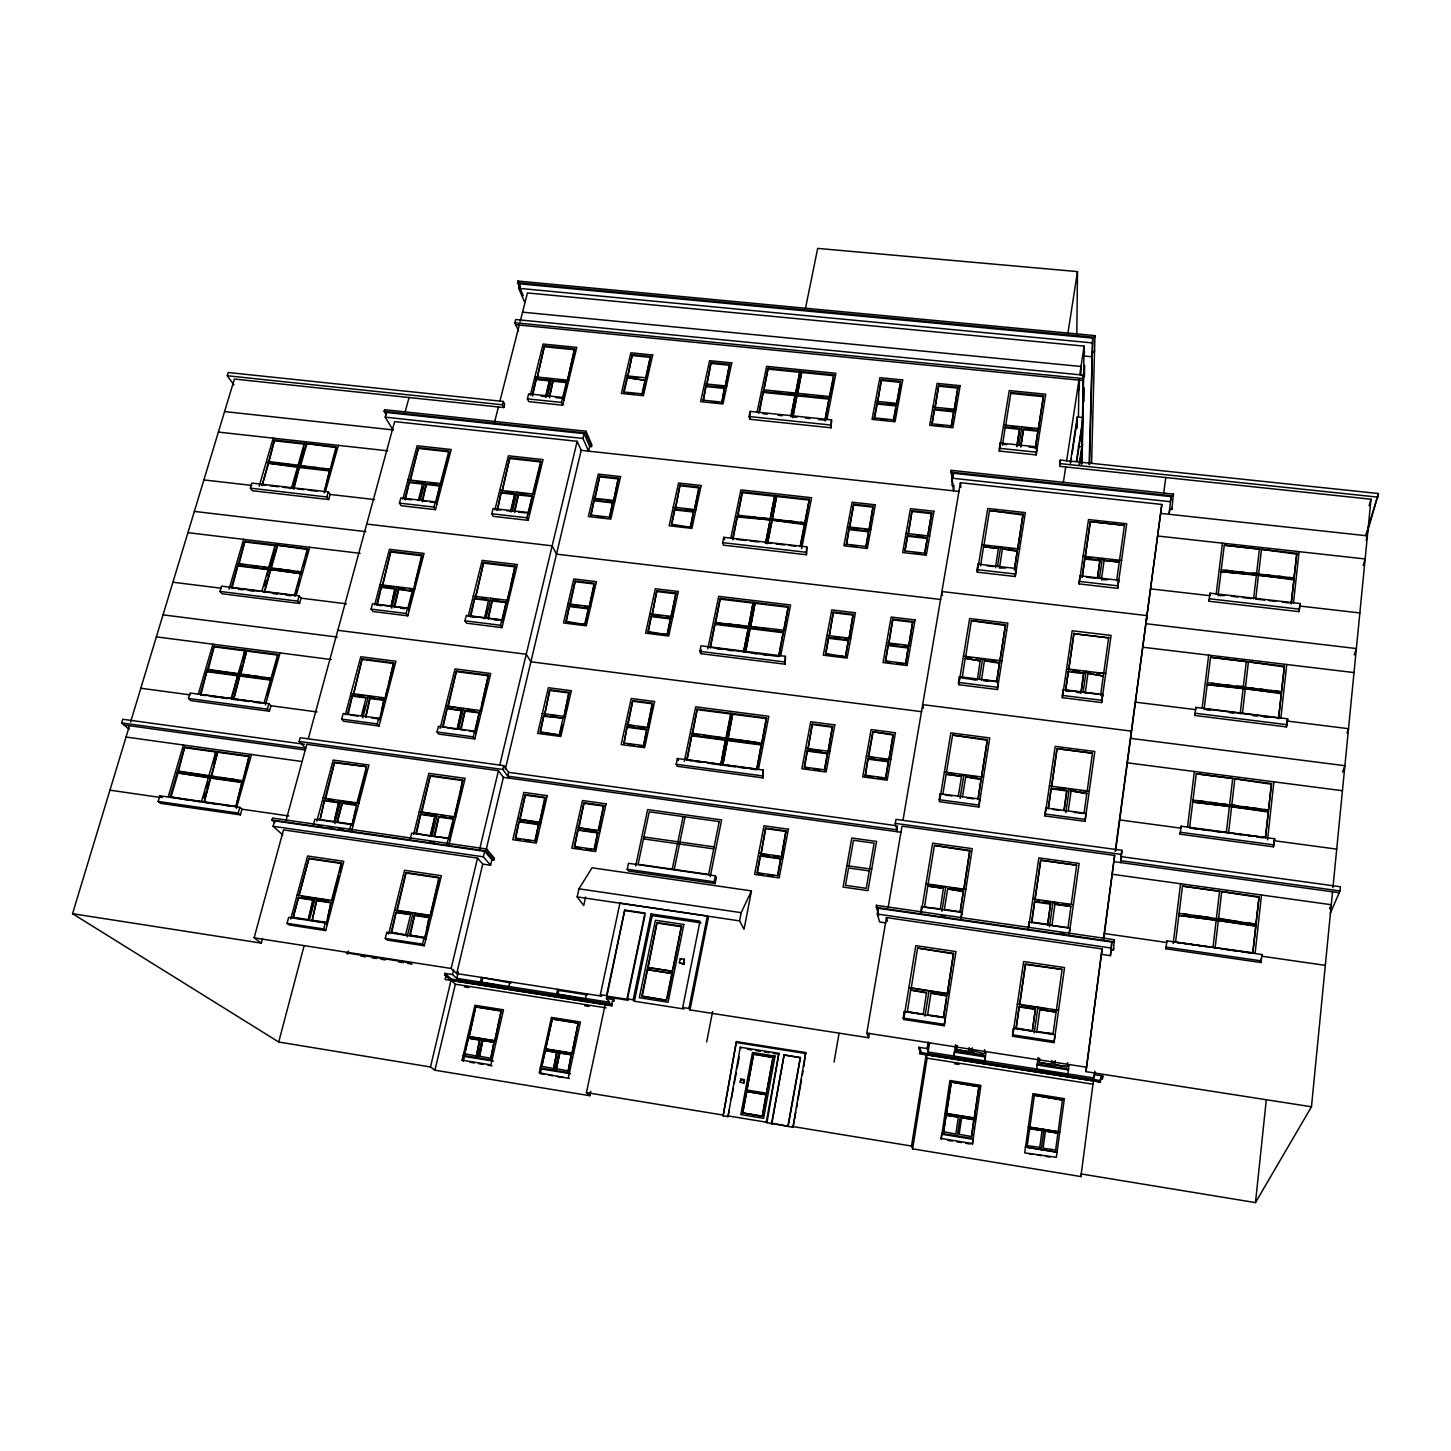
<?xml version="1.0" encoding="UTF-8"?>
<svg xmlns="http://www.w3.org/2000/svg" width="1451" height="1451" viewBox="0 0 1451 1451"><rect width="100%" height="100%" fill="white"/><g stroke="black" fill="none" stroke-linecap="round" stroke-linejoin="round"><path stroke-width="1.5" d="M1064 810.982L1066.884 790.287L1051.231 788.219L1048.293 808.207M1065.886 688.826L1068.389 670.979L1083.77 672.865L1080.977 692.871L1076.588 692.327M1068.262 810.891L1071.128 790.849L1086.817 793.624L1071.128 790.849M1067.011 1066.666L1054.677 1064.744L1067.011 1066.666L1067.591 1062.567M1036.467 1068.952L1036.522 1069.949L1067.773 1074.828L1067.791 1073.849M1069.859 929.692L1069.877 927.987L1029.067 922.111L1028.142 928.386M1076.823 334.183L1077.494 271.609L817.675 248.393L805.305 309.208M1070.911 906.458L1054.931 904.191L1070.911 906.458L1067.972 927.86L1051.957 925.557L1054.931 904.191M1073.958 633.706L1108.691 637.86L1073.958 633.706L1068.68 669.836L1073.976 632.908M1071.201 904.39L1076.696 865.213L1040.675 860.207L1034.962 899.239L1039.261 900.436M1077.15 428.19L1077.277 416.981L1083.026 417.562L1076.424 461.418M1078.456 416.274L1078.927 380.126L1066.594 461.237M1079.272 390.301L1079.417 378.965M1080.868 375.519L1081.013 366.468L522.541 312.165M1079.054 583.901L1088.504 519.549L1126.72 523.738L1117.669 588.362L1079.054 583.901L1079.925 575.793L1118.594 580.237L1118.449 582.758M1081.467 464.12L1083.389 375.138L515.649 319.528L514.833 322.757L518.515 330.882M1079.87 578.332L1079.925 575.793M1081.902 463.177L1083.389 375.138M1082.083 463.758L1084.097 346.118L527.438 292.939L520.093 321.832M1083.97 401.492L1084.223 387.961M1084.423 376.68L1084.622 365.398M1076.696 865.213L1040.675 860.207M1080.977 692.871L1083.77 672.865M1082.174 577.552L1084.913 558.218L1100.003 559.923L1097.609 577.244M1091.587 557.964L1085.167 557.238L1090.263 521.58L1124.416 525.335L1090.263 521.58M1089.102 464.483L1092.694 338.119L519.766 283.816L518.624 288.296L524.682 302.116M1089.628 464.646L1092.694 338.119M1091.605 463.286L1094.943 335.616L517.971 281.041L517.554 282.655L523.249 295.641M1087.942 673.373L1103.34 676.039L1087.942 673.373L1085.167 693.397M1085.04 821.357L1085.947 813.322L1045.826 807.935L1044.938 813.975L1044.992 815.952L1085.04 821.357L1094.816 751.491L1055.203 746.376L1044.992 815.952M1085.892 815.317L1085.947 813.322M1080.433 790.741L1087.125 790.94M1092.422 753.196L1057.017 748.625L1092.422 753.196L1087.107 791.629M1104.102 560.394L1119.265 562.099L1104.102 560.394L1101.418 579.765L1107.965 579.675M1101.672 702.574L1102.597 694.485L1063.202 689.588L1062.35 695.392L1062.35 697.659L1101.672 702.574L1111.085 635.411L1072.18 630.768L1062.35 697.659M1102.488 696.752L1102.597 694.485M1097.047 673.318L1103.631 673.355M912.625 1148.847L927.116 1058.178L926.137 1054.768L911.518 1146.054L912.625 1148.847L1080.904 1176.561L1081.031 1173.932L1255.478 1202.607L1311.468 1106.768L1332.526 891.821M1311.468 1106.768L1085.965 1071.636L1102.089 948.936L886.434 917.576L866.791 1033.094L868.641 1037.755L689.987 1009.914L688.935 1008.463L682.714 1007.502L700.017 921.185L651.064 913.949L633.162 999.775L634.359 1001.244L683.766 1008.953L682.714 1007.502M1116.653 580.672L1119.265 562.099M1117.669 588.362L1118.594 580.237M1119.519 560.249L1124.416 525.335M1085.965 1071.636L1102.089 948.936M928.205 1041.909L927.135 1048.565L928.114 1052.011L1094.018 1077.948L1094.235 1074.629L1102.724 1075.953L1102.434 1079.254M1103.649 939.994L1114.64 855.437L901.996 826.181L888.139 907.546M1101.726 954.395L1110.432 955.665L1111.829 942.08L878.272 908.272L877.275 914.039L879.687 922.002L885.981 922.909M1102.724 1075.953L1102.488 1077.621L1100.801 1077.349L1100.42 1081.956L921.711 1053.988L920.279 1049.164L918.628 1048.91L918.9 1047.277L927.135 1048.565M1110.432 955.665L1111.829 942.08M897.262 831.713L895.267 823.37L895.956 819.38L1121.859 850.322L1120.607 862.565L1121.151 858.502M1111.212 949.806L1113.389 950.115L1114.368 939.722L876.331 905.315L878.58 915.98M1121.315 856.634L1340.379 886.761L1339.98 890.932L1120.771 860.697L1121.859 850.322M1115.619 850.957L1161.816 504.458L960.435 482.711L903.048 819.96M1332.943 887.667L1370.995 499.235L1059.756 466.333L1060.3 460.058L1378.45 493.521L1366.298 535.981M1171.066 496.623L1170.395 501.72L952.146 478.213L952.999 473.226L1171.066 496.623L1169.089 514.289L1169.76 509.228L1171.791 509.446L1172.027 507.65M1171.791 509.446L1173.46 494.102L951.221 470.324L952.364 485.686L954.323 485.885M1255.478 1202.607L1266.288 1099.894M1260.883 962.521L1262.134 954.54L1166.93 940.828L1165.86 948.773L1260.883 962.521L1261.336 958.295M1181.15 826.199L1180.08 834.198L1273.434 846.822L1274.685 838.769L1181.15 826.199L1180.824 828.158L1119.791 819.942M1195.896 707.399L1194.808 715.452L1286.438 726.915L1287.69 718.825L1195.896 707.399L1195.533 709.63L1135.607 702.175M1210.061 593.169L1208.973 601.258L1298.935 611.651L1300.187 603.525L1210.061 593.169L1209.662 595.654L1150.824 588.888M1273.434 846.822L1274.685 838.769M1286.438 726.915L1287.69 718.825M1298.935 611.651L1300.187 603.525M1241.675 951.747L1252.739 953.343L1255.895 925.702L1178.847 915.381L1216.21 920.079M1244.922 922.618L1255.931 924.178L1259.069 896.772L1182.474 886.108L1219.547 891.277L1213.054 947.05M1229.45 806.248L1192.74 802.077L1268.446 811.399L1265.399 838.134L1271.511 783.54L1196.259 773.764L1232.697 778.498L1226.276 832.874M1264.147 809.495L1268.482 810.057L1271.511 783.54M1243.199 688.264L1207.141 684.636L1281.469 692.943L1278.512 718.753L1284.407 666.154L1210.533 657.285L1246.3 661.583L1240.133 713.983M1284.407 666.154L1281.487 691.764L1207.377 682.714M1291.136 603.979L1293.984 579.04L1220.998 571.658L1256.421 574.796M1289.558 577.516L1293.984 578.024L1296.831 553.266L1224.281 545.231L1259.414 549.131L1253.61 598.828M1252.739 953.343L1259.069 896.772M1291.336 603.163L1296.831 553.266M1255.151 952.999L1261.499 895.013M1267.539 839.821L1273.887 781.835M1280.888 718.009L1286.747 664.504M1293.476 603.036L1299.117 551.652M1215.122 947.92L1221.742 891.567L1258.888 897.371M1173.206 943.44L1180.552 883.75M1187.553 826.816L1194.354 771.515M1202.135 708.215L1208.665 655.126M1216.174 594.166L1222.449 543.182M1186.537 943.803L1175.564 942.225L1182.474 886.108M1196.259 773.764L1189.566 827.941L1265.58 837.499M1204.094 709.485L1210.533 657.285M1224.281 545.231L1218.06 595.581L1224.844 595.509M1100.801 1077.349L1100.184 1082.011L919.535 1053.752L920.279 1049.164M1080.904 1176.561L1093.401 1080.959M1094.018 1077.948L1094.906 1071.219M1114.368 939.722L1114.096 941.844L875.987 907.383M1173.46 494.102L1173.224 495.934L950.913 472.101M1113.389 950.115L1113.661 948.029M1103.449 938.743L1114.64 855.437M1115.202 851.338L1161.816 504.458M1163.684 493.159L1165.788 477.542M1067.773 1074.828L1069.061 1064.544M1055.584 1150.244L1057.888 1133.122L1045.427 1131.109L1043.106 1148.213L1055.566 1149.954M1062.477 1099.731L1058.124 1131.744L1029.902 1127.191L1034.363 1095.269L1062.477 1100.039L1034.363 1095.269M1053.063 1034.11L1056.074 1012.072L1039.841 1009.606L1036.794 1031.607L1040.857 1032.223M1052.066 1009.769L1056.382 1010.422L1062.078 969.395L1025.494 963.99L1019.618 1004.854L1025.494 963.99M1084.006 813.666L1086.853 792.935M1100.62 695.319L1103.377 675.259M1103.594 674.116L1108.727 637.062M1054.043 1042.634L1054.931 1034.708L1013.451 1028.342L1012.508 1034.835L1012.653 1036.268L1054.043 1042.634L1064.562 967.599L1023.626 961.56L1012.653 1036.268M1069.006 934.299L1069.877 927.987M1069.278 933.882L1079.145 863.454L1038.843 857.867L1028.541 928.005M1039.732 1147.65L1042.054 1130.565L1029.63 1128.57L1027.272 1145.637L1039.714 1147.378M1051.358 1064.562L1039.043 1062.313L1051.358 1064.562L1051.921 1060.481M1041.183 1149.609L1043.995 1129.458M1052.791 1066.467L1053.408 1062.096M1054.696 1065.088L1055.258 1060.663M1036.522 1069.949L1038.1 1057.489M1039.061 1062.658L1039.623 1058.232M1032.35 1030.464L1035.452 1008.953L1019.255 1006.504L1016.117 1027.979L1032.387 1030.936L1016.153 1028.451L1019.255 1006.504M1050.597 903.574L1047.622 924.922L1050.597 903.574L1034.672 901.307L1031.661 922.618L1034.672 901.307M1064 810.329L1066.884 790.287M1097.337 578.441L1100.003 559.923M1032.387 1030.936L1035.452 1008.953M1034.255 1032.949L1037.955 1007.139M1049.472 926.754L1053.063 901.796M1065.85 812.614L1069.296 788.582M1083.117 692.2L1086.128 671.196M1099.459 578.314L1102.325 558.309M1057.017 748.625L1051.522 786.914L1057.035 749.333M1068.389 670.979L1065.578 690.204L1080.995 692.109M1082.192 576.718L1084.913 558.218M1034.998 899.82L1040.712 860.824M1048.311 808.878L1051.231 788.219M1085.167 557.238L1090.245 522.469M972.859 1141.012L972.37 1144.367L980.912 1085.421L949.915 1080.505L941.173 1139.271L941.681 1133.412L972.914 1138.491M986.009 1051.63L984.794 1061.86L953.96 1057.035L955.502 1044.666M984.794 1061.86L985.356 1055.965L954.486 1051.141L953.96 1057.035M1094.943 335.616L1094.671 337.303L517.554 282.655M1076.842 461.128L1082.21 425.361M1094.544 350.543L1094.29 352.23L1092.367 352.031L1091.66 356.728L1083.933 355.985L1084.586 351.741M1079.218 464.411L1081.847 446.817L1078.111 446.418M1079.58 464.393L1082.555 444.478M1063.347 482.494L1065.723 466.968M1079.762 374.648L1084.097 346.118M1070.312 462.996L1077.277 416.981M1083.353 377.079L1082.845 380.507L515.704 324.698M1070.729 462.76L1071.418 458.28M1072.089 453.818L1076.479 424.762M973.947 1119.592L971.499 1136.55L959.129 1134.265L961.668 1117.596L973.947 1119.592L971.499 1136.55M978.953 1086.491L974.274 1118.213L978.953 1086.491L951.221 1082.083L946.451 1113.733L950.967 1084.659M983.905 1053.734C953.597 1045.065 988.095 1062.205 984.503 1049.672M943.513 1131.726L955.864 1134.011L958.349 1117.07L946.106 1115.093L943.603 1132.016L946.106 1115.093M956.935 1045.391L956.39 1049.78L968.506 1051.667L969.123 1047.604M957.279 1135.952L960.344 1115.982M969.903 1053.553L970.574 1049.218M971.807 1052.175L972.351 1047.785M956.39 1049.78L957.007 1045.736M1067.791 334.056L1077.494 271.609M1036.159 454.907L1045.736 394.219L1009.243 390.573L999.304 451.043L1036.159 454.907L1036.921 446.872L1000.011 443.027L999.304 451.043M1208.973 601.258L1209.372 598.773L1299.57 609.184M943.458 1016.843L946.832 995.549L930.889 993.137L927.606 1014.884L943.585 1017.332L931.596 1015.5M911.174 988.476L917.594 948.065L953.525 953.361L947.285 993.935L911.028 987.968M963.373 891.15L960.109 911.754L944.365 909.487L947.666 888.919L963.373 891.15L960.199 912.334M928.114 884.04L934.444 845.461L969.83 850.377L963.79 889.699L950.459 887.812M977.992 798.757L981.13 778.915L965.695 776.865L962.521 796.69M981.456 776.938L987.369 739.611L952.582 735.113L946.469 772.313M999.558 662.527L996.601 682.369L999.558 662.527L984.413 660.677L981.42 680.483M999.866 660.622L1005.543 624.728L971.372 620.647L965.586 657.194L972.025 657.992M1017.296 550.564L1014.43 569.771L1017.296 550.564L1002.405 548.877L999.503 568.067L1005.851 567.958M1023.046 514.18L1017.623 549.603L1023.046 514.18L989.473 510.498L983.887 545.776L988.385 546.301M943.585 1017.332L946.614 998.179M947.285 993.935L953.525 953.361M963.79 889.699L969.83 850.377M978.083 799.428L981.13 778.915M981.529 777.627L987.369 739.611M999.92 661.402L1005.543 624.728M944.293 1025.748L944.964 1017.858L904.245 1011.619L903.175 1018.04L903.647 1019.491L944.293 1025.748L955.991 951.584L915.799 945.653L903.647 1019.491M960.653 918.628L961.632 912.389L921.53 906.621L920.514 912.824M978.845 807.028L979.552 799.029L940.139 793.733L939.16 799.701L939.486 801.714L978.845 807.028L989.745 737.924L950.822 732.9L939.813 799.719M997.399 689.533L998.125 681.498L959.419 676.692L958.476 682.423L958.748 684.709L997.399 689.533L1007.901 623.096L969.649 618.543L958.748 684.709M1015.247 576.537L1015.99 568.466L977.974 564.094L977.049 569.626L977.285 572.166L1015.247 576.537L1025.349 512.602L987.768 508.467L977.285 572.166M1020.797 446.183L1023.59 428.789L1038.064 430.276L1035.307 447.706L1029.085 447.053M1038.336 428.535L1043.505 395.742L1010.912 392.477L1005.597 426.104L1005.543 425.179M961.269 918.265L972.261 848.654L932.667 843.158L921.258 912.479M1035.325 448.631L1038.064 430.276M1038.354 429.478L1043.505 395.742M1018.892 445.638L1021.921 426.848M1020.833 447.108L1023.59 428.789M928.114 1052.011L929.511 1043.196M1194.808 715.452L1195.171 713.221L1287.055 724.702M923.271 1014.231L926.572 992.484L910.684 990.072L907.347 1011.782L923.271 1014.231L907.347 1011.782M940.212 909.451L943.422 888.32L927.769 886.089L924.523 907.183L940.103 908.87M942.896 794.042L946.143 774.272L961.523 776.321L958.313 796.127M980.296 660.169L977.303 679.975L962.158 678.089L965.187 658.319L980.368 660.949L965.187 658.319M995.459 567.595L998.361 548.424L983.524 546.737L980.586 565.89M1016.879 445.783L1019.672 428.39L1005.253 426.902L1002.46 445.203M924.958 1016.208L929.075 990.688M941.899 911.246L945.871 886.579M960.09 798.395L963.936 774.616M979.316 679.304L982.653 658.518M997.49 566.634L1000.682 546.827M1016.915 446.708L1019.672 428.39M1221.234 569.808L1293.984 578.024M1180.08 834.198L1180.388 832.275L1274.014 844.899M954.033 487.536L953.47 490.837L951.221 470.324M897.48 825.837L896.791 829.809L507.723 776.158L508.63 772.349L503.697 765.62L300.176 737.725L299.142 741.479L305.762 748.299L121.648 722.906L122.755 719.261L304.529 744.272M868.641 1037.755L869.385 1033.348M952.364 485.686L952.672 483.927M834.053 1062.078L839.041 1033.438M869.639 868.913L874.119 843.158L853.496 840.274L848.926 865.975M888.411 761.158L885.636 778.625L888.411 761.158L868.043 758.474L865.249 775.904L868.043 758.474M908.253 647.273L905.587 664.195L908.253 647.273L888.248 644.824L885.382 660.949L889.989 662.255M892.818 619.105L888.737 643.754L892.818 619.105L912.752 621.5L908.725 646.185L904.281 645.641M927.37 537.632L924.65 553.194L904.934 550.945L907.691 535.419L927.37 537.632L924.777 554.028M927.679 535.836L931.687 512.82L912.099 510.643L908.145 534.476L912.099 510.643M908.725 646.185L912.752 621.5M928.168 534.603L931.687 512.82M953.833 410.941L951.239 425.814L931.905 423.819L934.535 408.964L953.833 410.941L951.33 426.757M957.95 387.181L954.214 410.161L957.95 387.181L938.724 385.259L934.952 408.203L938.724 385.259M1166.93 940.828L1166.64 942.497L1104.519 933.537M1165.86 948.773L1166.151 947.14L1261.445 960.907M872.795 731.757L893.236 735.095L888.901 759.925L893.072 734.387L872.795 731.757L868.387 756.551L874.663 758.039M868.569 757.241L872.958 732.465M885.545 661.71L888.248 644.824M907.691 535.419L904.934 550.945M934.535 408.964L932.014 424.744L931.905 423.819M1192.994 800.081L1268.482 810.057M788.093 1126.538L800.48 1057.688L784.139 1054.786L771.787 1123.854L771.152 1122.983L792.99 1127.354L805.65 1052.555L736.382 1041.618L723.124 1115.855L727.985 1116.653L729.236 1110.033M792.99 1127.354L795.71 1112.155M796.49 1107.82L797.27 1103.486M798.05 1099.151L801.551 1079.617M802.312 1075.282L803.092 1070.947M803.872 1066.612L805.65 1052.555M800.299 1057.344L787.893 1126.248L771.569 1123.564L784.139 1054.786M827.523 753.123L824.44 769.792L804.235 767.089L807.373 750.457L827.523 753.123L824.658 770.463M832.439 726.516L828.086 751.89L832.439 726.516L812.36 723.904L807.953 749.224L821.375 751.001M845.461 655.997L848.418 639.964L828.612 637.533L825.601 653.549L845.661 656.777L848.418 639.964M833.418 611.977L829.174 636.463L833.418 611.977L853.152 614.353L848.962 638.893L844.555 638.349M868.315 534.059L865.866 547.299L868.55 530.993L849.071 528.799L846.35 545.068L849.071 528.799M849.415 527.021L853.714 504.186L873.103 506.326L869.04 530.068L864.723 529.579M848.962 638.893L853.152 614.353M869.04 530.068L873.103 506.326M762.283 1116.399L742.549 1112.899L753.595 1054.025L773.147 1057.434L762.283 1116.399L766.019 1094.671L746.558 1091.515L766.019 1094.671M772.948 1057.09L766.418 1093.183L746.975 1090.027M896.156 405.047L893.435 419.847L874.282 417.87L877.057 403.106L896.156 405.047L896.301 405.99L877.202 404.049L877.057 403.106M893.58 420.772L895.902 408.112M900.219 384.588L896.609 404.285L900.491 381.45L881.464 379.545L877.529 402.344L881.464 379.545M771.787 1123.854L766.255 1122.167L778.897 1053.335L740.264 1047.223L727.985 1116.653M766.89 1123.056L778.897 1053.335M1179.101 913.296L1255.931 924.178M744.091 1079.598L743.474 1082.863L740.246 1082.337L740.862 1079.072L744.091 1079.598L743.928 1083.516M808.951 768.377L804.471 767.779L807.373 750.457M807.953 749.224L812.36 723.904M828.612 637.533L825.819 654.31L832.421 655.126M849.597 527.874L853.714 504.186M742.767 1113.207L753.595 1054.025M877.202 404.049L874.445 418.795L874.282 417.87M731.322 1099.006L733.426 1087.978M734.26 1083.552L736.346 1072.525M737.181 1068.117L739.284 1057.072M780.765 858.375L777.5 875.606L757.059 872.686L760.378 855.473L780.765 858.375L777.772 876.204M765.656 828.049L761.031 854.113L765.656 828.049L785.97 830.879L781.4 856.997M781.799 854.875L785.97 830.879M740.862 1079.072L740.246 1082.337M1175.564 942.225L1252.902 952.781M723.124 1115.855L736.382 1041.618M751.455 890.896L744.055 929.239L739.611 920.877L741.189 912.661L751.455 890.896L592.026 867.789L578.949 888.828L577.153 896.899L583.737 905.478L585.587 897.099M763.462 874.155L757.331 873.284L760.378 855.473M706.673 1041.909L712.622 1011.492M762.954 777.881L763.262 770.064L677.381 758.51L676.166 764.26L677.2 766.291L762.954 777.881L763.262 770.064M785.082 664.195L785.426 656.324L700.996 645.822L699.835 651.354L700.779 653.657L785.082 664.195L785.426 656.324M806.393 554.735L806.774 546.846L723.741 537.305L722.616 542.638L723.505 545.159L806.393 554.735L806.774 546.846M831.097 427.791L831.514 419.847L750.131 411.395L749.061 416.51L749.841 419.285L831.097 427.791L831.514 419.847M750.33 768.903L756.697 769.755L766.454 717.937L697.278 708.959L686.722 759.707L691.256 760.959M778.643 655.779L788.292 606.554L720.276 598.374L710.101 647.255L778.879 656.559L783.304 631.983L715.017 623.64L710.41 648.035M800.027 546.701L809.332 499.271L742.422 491.853L732.628 538.956M758.764 413.281L768.141 368.209L833.726 374.775L824.839 420.155L818.4 419.484M757.096 767.706L761.267 744.363L691.819 735.167L687.048 760.397M766.454 717.937L761.92 743.148L692.218 733.281M783.903 630.931L788.292 606.554M800.662 545.449L804.743 524.627L771.805 520.075M800.734 522.36L805.087 522.85L809.332 499.271M825.039 421.08L829.138 398.209L763.299 391.498L759.472 412.048M829.664 397.465L833.491 377.895M758.492 769.084L768.812 716.304L695.7 706.818L684.328 761.358M780.674 655.689L790.595 604.976L718.717 596.343L707.78 648.851M801.623 548.696L811.599 497.711L740.899 489.894L730.814 538.303M826.834 419.847L835.939 373.27L766.636 366.359L757.005 412.592M710.246 876.712L721.619 819.906L647.654 809.604L635.665 865.957M688.935 1008.463L707.362 916.016L619.958 903.121L600.369 994.679L601.639 996.148L456.702 973.567L451.152 968.47L254.125 937.836L283.507 829.881L477.542 858.103L482.748 864.089L490.583 865.231L491.889 859.754L484.67 851.284L274.565 820.867L273.096 826.29L282.764 834.905M715.143 883.568L714.182 881.809L715.379 875.805L628.483 863.309L627.213 869.24L628.392 871.017L715.143 883.568L716.322 877.583L715.379 875.805M689.987 1009.914L708.342 917.703L707.362 916.016M679.431 962.684L680.265 958.585L684.364 959.22L684.237 964.353L679.431 962.684L684.237 964.353M730.778 713.312L720.766 764.931L708.124 763.226M769.719 522.795L765.529 543.545L774.834 495.444L770.245 518.098M720.766 764.931L725.446 739.629M726.588 736.201L730.615 716.25M744 649.994L747.918 630.605M748.734 626.632L753.214 602.346L743.565 652.152M791.883 413.172L795.184 394.745M796.182 391.843L799.918 371.383L790.759 416.618L796.944 417.253M792.663 416.8L801.786 371.565L797.633 394.2L797.415 393.257M735.494 766.908L722.761 765.203L727.441 739.883M732.338 739.248L728.112 738.686L732.755 713.566L722.761 765.203M750.04 627.92L745.524 652.406L755.155 602.582L750.675 626.868L757.331 627.684M772.059 520.927L767.452 543.762L776.738 495.643L772.422 519.168M792.881 417.743L797.071 394.944M683.53 963.319L684.364 959.22M1256.639 572.945L1252.05 573.29M666.462 999.83L681.426 926.191L657.013 922.564L641.795 996.003L666.825 1000.319L642.176 996.492L647.527 969.54L672.266 973.548L667.242 998.27M672.085 973.295L672.502 971.245L647.944 967.491L672.684 971.499M673.119 969.377L681.426 926.191M1258.489 575.031L1293.784 579.892M648.144 967.763L657.013 922.564M672.23 869.185L683.113 816.55M674.243 869.475L685.108 816.822M700.779 653.657L701.558 649.975M749.841 419.285L750.131 411.395M634.359 1001.244L652.188 915.617L651.064 913.949M697.278 708.959L692.544 733.988L699.255 734.877M720.095 623.132L715.706 622.588L720.276 598.374M732.918 539.79L737.362 516.175L804.525 523.757M742.35 515.776L738.015 515.286L742.422 491.853M768.141 368.209L763.897 390.754L763.661 389.811L829.464 396.522M626.995 998.814L644.988 913.042L624.728 910.049L606.5 995.622L607.769 997.109L628.21 1000.283L626.995 998.814L633.162 999.775M644.897 915.799L627.412 999.304L606.917 996.13M129.465 725.718L72.55 913.695L278.719 1042.018L430.494 1066.975L434.919 1070.203L589.813 1095.705L590.738 1091.333M611.433 1005.525L612.376 1001.099L613.936 1001.335L614.263 999.757L606.464 998.542L624.728 910.049M1243.416 686.341L1236.542 686.269M589.813 1095.705L586.44 1092.603L605.194 1004.545M568.393 1077.549L580.4 1021.994L551.453 1017.405L539.21 1072.779L569.427 1078.51M586.512 993.79L585.497 998.469L586.494 999.594L556.64 993.971L557.656 989.31L558.708 990.416L587.492 994.914M639.111 745.669L643.464 746.249L646.62 729.2L627.086 726.625L623.894 743.619L627.086 726.625M667.188 633.942L670.58 618.199L651.354 615.841L647.908 631.566L667.514 634.722L663.252 634.178M670.961 616.385L676.003 593.06L656.85 590.757L652.116 614.825L656.85 590.757M690.386 526.423L693.651 511.242L674.751 509.12L671.432 524.264L690.694 527.275L686.486 526.786M643.899 744.2L646.547 731.939M652.134 706.038L647.4 728.021L652.261 703.118L632.781 700.579L627.485 724.738L634.377 726.298M667.514 634.722L670.58 618.199M671.759 615.043L676.003 593.06M690.694 527.275L693.651 511.242M694.793 508.322L698.747 489.948M721.746 403.015L724.575 387.544L706.02 385.658L703.155 401.093L706.02 385.658M729.563 364.346L725.21 386.818L729.563 364.346L711.081 362.496L706.691 384.932L711.081 362.496M722.181 400.948L724.575 387.544M1245.321 688.518L1281.269 693.705M571.313 1054.623L568.212 1070.892L571.313 1054.623L559.85 1052.773L556.368 1068.698L559.85 1052.773M578.187 1022.973L572.002 1053.372L578.187 1022.973L552.287 1018.856L545.667 1048.837L552.287 1018.856M680.047 484.942L675.459 508.231L680.047 484.942L698.874 487.028L694.34 510.353M627.884 725.446L632.781 700.579M651.354 615.841L648.271 632.328L656.831 633.398M674.751 509.12L671.759 525.117L680.174 526.078M556.749 1052.265L553.629 1068.516L556.749 1052.265L545.322 1050.433L541.803 1066.34L545.322 1050.433M554.826 1070.366L558.998 1051.268M1242.419 713.511L1248.422 661.837L1284.208 666.934M569.427 1072.742L540.262 1067.99L541.368 1068.97L540.316 1073.74L544.47 1074.429M557.692 995.078L558.708 990.416M597.758 832.439L594.039 849.343L574.233 846.495L578.006 829.646L597.758 832.439L594.457 849.941M598.193 830.498L603.689 805.486L584.009 802.748L578.441 827.687L596.415 830.806M599.063 829.029L603.689 805.486M578.006 829.646L574.669 847.112L581.271 848.055M578.858 828.321L584.009 802.748M538.684 824.059L534.802 840.855L515.196 838.043L519.113 821.302L538.684 824.059L535.274 841.471M559.324 734.351L563.061 718.154L543.799 715.615L540.026 731.776L559.778 735.058L540.479 732.483L543.799 715.615M569.01 692.308L563.931 716.994L569.01 692.308L549.82 689.805L544.687 714.454L549.82 689.805M584.807 623.749L588.399 608.132L569.445 605.811L565.817 621.391L585.206 624.529L578.876 623.749M612.812 502.119L609.347 517.155L590.648 515.032L594.166 500.015L612.812 502.119L609.728 518.007M594.565 498.273L599.753 476.037L618.326 478.105L613.573 501.248L607.37 500.541M539.591 822.753L544.85 797.288L525.353 794.568L519.567 819.362L539.591 822.753L544.832 799.991M559.778 735.058L562.099 724.938M585.206 624.529L588.344 610.871M585.007 606.609L589.215 607.135L594.039 586.131M613.573 501.248L618.326 478.105M645.223 379.455L641.922 393.856L623.567 391.97L626.923 377.586L645.568 380.398L626.923 377.586M645.604 377.786L650.501 356.438L632.273 354.624L627.666 376.879L632.273 354.624M642.267 394.799L645.096 382.447M645.949 378.729L650.501 356.438M494.029 1042.163L490.819 1058.305L494.029 1042.163L482.73 1040.331L479.483 1056.455M501.23 1010.767L494.791 1040.911L501.23 1010.767L475.692 1006.722L469.163 1036.794M509.918 981.855L508.848 986.499L509.99 987.623L480.372 982.055L481.46 977.43L511.06 982.998M479.664 1039.841L476.418 1055.947L479.664 1039.841L468.383 1038.009L464.701 1053.789L468.383 1038.009M477.579 1057.779L481.968 1038.843M479.936 1054.478L482.73 1040.331M1231.845 804.525L1238.193 806.049M1231.627 806.538L1268.265 812.07M462.107 1060.191L474.949 1005.289L503.515 1009.805L490.891 1064.889L462.107 1060.191L463.359 1061.171L464.465 1056.437L463.214 1055.439L491.98 1060.137L493.177 1061.116L464.465 1056.437M569.862 604.015L575.249 580.962L594.13 583.229L589.215 607.135M481.569 983.179L482.657 978.573M469.652 1034.672L475.692 1006.722M520.038 839.277L515.685 838.66L519.113 821.302M520.038 819.996L525.353 794.568M566.235 622.171L569.445 605.811M570.279 604.813L575.249 580.962M594.166 500.015L591.047 515.885L590.648 515.032M599.753 476.037L594.964 499.144L601.167 499.851M627.285 378.53L623.93 392.913L623.567 391.97M584.1 433.668L589.668 446.4L588.544 451.152L582.957 438.456L584.1 433.668L386.492 412.465L385.204 417.162L392.949 429.877M491.889 859.754L493.848 860.044L494.301 858.085L486.593 848.98L272.498 818.038L271.972 819.978L274.928 822.626M589.668 446.4L591.518 446.6L591.917 444.895L585.968 431.219L384.588 409.672L384.134 411.34L386.202 414.768M1228.598 832.529L1234.837 778.788L1271.33 784.229M451.152 968.47L477.542 858.103M479.32 850.612L498.437 770.681L306.796 744.327L286.083 820.377M499.851 764.677L577.153 441.322L394.618 421.606L308.392 738.414M430.494 1066.975L451.315 979.08L444.949 973.349L444.586 974.909L450.953 980.604M606.464 998.542L609.656 1002.26L456.757 978.355L452.549 974.528L453.583 970.175M509.192 778.135L502.79 769.465L503.697 765.62M490.583 865.231L483.346 856.815L484.67 851.284M456.702 973.567L482.748 864.089M486.085 850.05L503.388 777.337L498.437 770.681M505.329 769.157L581.18 450.354L577.153 441.322M493.848 860.044L486.121 850.957L486.593 848.98M591.518 446.6L585.569 432.942L585.968 431.219M434.919 1070.203L455.36 984.213L451.134 980.423M456.757 978.355L458.298 971.862M444.586 974.909L446.11 975.145L445.058 979.479L611.923 1005.815M424.272 945.744L441.376 875.697L404.575 870.274L388.614 933.991L386.782 932.358L385.259 938.416L387.109 940.03L424.272 945.744L422.531 944.148L385.259 938.416M449.066 844.21L465.154 778.353L428.861 773.329L413.589 834.325M465.082 730.488L460.493 729.236L465.136 710.464L479.302 712.35L474.695 731.141L438.456 726.316L437.041 731.975L438.692 734.079L474.785 738.958L490.764 673.5L455.015 668.875L440.106 728.438M503.316 622.153L501.865 619.813L466.297 615.387L464.919 620.828L466.478 623.186L501.973 627.612L517.372 564.566L482.204 560.376L468.093 616.675M529.452 515.105L528.091 512.511L493.104 508.503L491.78 513.763L493.231 516.338L528.164 520.365L543.019 459.586L508.394 455.777L494.864 509.845M563.931 400.204L562.698 397.411L528.654 393.856L527.402 398.862L528.726 401.637L562.716 405.21L561.483 402.417L566.561 381.758L553.212 380.38L549.149 396.957M574.578 348.857L567.377 381.033L574.578 348.857L544.47 345.846L537.142 377.931L544.47 345.846M562.934 399.279L566.47 384.769M562.716 405.21L576.773 347.406L543.073 344.032L530.322 395.234M547.408 396.431L551.815 378.548M549.566 397.882L553.212 380.38M422.531 944.148L424.018 938.072L386.782 932.358M446.944 844.319L448.377 838.442L411.667 833.146L410.198 839.004M474.785 738.958L473.226 736.854L474.622 731.177L476.164 733.281M501.973 627.612L500.522 625.272L501.865 619.813M528.164 520.365L526.804 517.789L528.091 512.511M424.853 937.89L429.188 917.232L414.605 915.037L409.635 935.115L424.853 937.89L425.832 933.882M436.951 814.809L421.189 812.016L430.312 775.505L462.742 780.003L454.326 817.276L459.06 797.887M463.159 708.922L447.652 706.22L456.466 670.979L488.407 675.096L480.263 711.19M506.29 602.002L501.846 620.103L487.881 618.362L492.342 600.297L506.29 602.002L502.336 620.883M483.636 562.371L475.638 597.123L483.636 562.371L515.051 566.126L507.197 601.004L509.809 590.357M528.019 513.128L532.281 495.68L518.569 494.138L514.271 511.55M532.717 493.939L540.751 461.11L509.809 457.7L502.1 491.309L509.809 457.7M426.812 929.855L429.188 917.232M430.766 913.695L438.982 880.086M449.629 836.52L453.329 821.375M460.13 793.588L462.742 780.003M475.728 729.762L479.302 712.35M481.786 704.95L488.407 675.096M510.843 586.095L515.051 566.126M528.472 513.999L532.281 495.68M533.696 492.633L540.643 464.193M405.681 934.517L410.651 914.438L396.105 912.226L391.099 932.286L406.28 935.043L391.099 932.286M430.221 835.413L435.028 815.988L420.699 813.938L415.838 833.346L430.784 836.03L435.028 815.988M461.291 709.956L457.174 729.418L461.817 710.664L447.18 708.088L442.501 726.806L455.161 729.146M486.593 610.653L484.598 618.688L488.57 599.825L474.695 598.12L470.178 616.167L474.658 617.455M501.194 492.161L497.312 510.426L501.194 492.161L514.869 493.721L510.552 511.133L506.635 510.679M511.006 511.985L514.869 493.721M407.151 936.82L413.118 912.733M432.217 835.522L437.458 814.319M458.607 728.819L463.685 708.342M486.085 617.781L490.91 598.265M512.493 511.006L517.155 492.179M434.121 835.976L438.928 816.532L453.311 818.582L448.559 838.061L434.683 836.592L438.928 816.532M410.234 935.659L414.605 915.037M461.019 729.926L465.136 710.464M492.342 600.297L488.37 619.16L487.881 618.362M514.742 512.421L518.569 494.138M532.191 395.18L536.308 378.638L549.603 379.999L545.522 396.576L541.078 396.105M545.939 397.501L549.603 379.999M532.608 396.105L536.308 378.638M396.613 910.23L406.044 872.541L438.928 877.383L430.24 915.781L397.211 910.793L406.044 872.541M391.697 932.812L396.105 912.226M416.419 833.962L420.699 813.938M421.751 812.651L430.312 775.505M443.045 727.513L447.18 708.088M448.178 706.927L456.466 670.979M470.686 616.947L474.695 598.12M1218.64 918.302L1240.514 922.002M494.174 423.692L498.418 406.969M499.833 401.474L519.277 325.06M130.572 722.072L234.427 379.056L503.823 407.55L502.445 404.775L503.297 401.455L228.242 372.508L227.263 375.755L233.901 384.914M503.823 407.55L504.676 404.23L503.297 401.455M1218.405 920.387L1255.714 926.264M348.494 951.004L347.714 954.051L346.245 952.872L410.633 962.884L411.993 964.044L407.55 963.355M325.695 930.581L323.682 928.948L325.26 922.945L288.658 917.34L287.062 923.326L289.166 924.958L325.695 930.581L343.76 861.314L307.576 855.981L290.744 918.991M349.473 830.226L350.997 824.404L352.901 826.29M345.284 714.781L360.791 656.723L395.942 661.257L379.037 726.026L377.242 723.922L378.711 718.299L380.507 720.421M407.785 615.841L406.099 613.501L407.513 608.078L372.526 603.725L371.093 609.13L372.871 611.488L407.785 615.841L424.073 553.43L389.467 549.312L374.576 605.049M435.481 509.664L433.903 507.088L435.264 501.865L400.821 497.929L399.442 503.116L401.111 505.71L435.481 509.664L451.17 449.502L417.108 445.747L402.816 499.271M314.178 920.95L326.493 922.836L331.009 902.395L316.681 900.219L312.128 920.623L316.681 900.219M331.535 900.4L341.311 862.982L308.99 858.212L299.033 895.503L308.99 858.212M313.362 825.002L314.903 819.216L352.103 824.694L356.511 804.815L342.363 802.802L337.285 822.028L342.363 802.802M357 802.893L366.468 766.636L334.582 762.21L324.951 798.34L325.604 798.975L334.582 762.21M371.728 717.937L379.69 719.007L383.953 699.69L370.023 697.84L365.743 717.12L370.023 697.84M362.17 658.772L353.482 694.376L362.17 658.772L393.584 662.835L385.023 698.566L378.711 697.731M412.483 590.484L407.804 608.404L394.055 606.699L398.771 588.816L413.027 591.301L408.874 607.207M390.827 551.289L382.447 585.696L390.827 551.289L421.751 554.971L413.499 589.505L409.055 588.961M425.796 501.411L421.933 500.958L426.485 483.709L439.961 485.233L435.463 502.518L429.659 501.846M440.415 483.509L448.903 450.989L418.468 447.652L409.835 480.063L410.379 480.934L418.468 447.652M328.035 916.869L331.009 902.395M332.188 900.962L338.7 876.041M339.788 871.888L341.311 862.982M352.666 822.554L356.003 809.731M358.179 801.405L366.523 769.447M381.849 710.736L383.953 699.69M385.603 696.371L387.889 687.629M389.031 683.258L393.584 662.835M415.149 583.193L421.751 557.909M436.551 501.212L439.961 485.233M440.941 484.398L448.849 454.054M351.886 830.153L368.88 765.003L333.186 760.07L316.898 821.085M309.553 919.608L315.266 897.951M334.873 823.678L340.949 800.607M362.75 718.027L368.627 695.755M391.716 608.259L397.393 586.803M420.191 500.414L425.107 481.786M278.719 1042.018L304.021 946.088M398.771 588.816L394.618 607.497L394.055 606.699M422.459 501.828L426.485 483.709M308.229 920.043L312.799 899.638L298.507 897.462L293.229 917.286L298.507 897.462M338.609 805.033L334.093 822.1L338.536 802.258L324.444 800.245L319.982 820.069L324.444 800.245M361.353 715.905L366.251 697.351L352.375 695.501L347.424 714.037L348.059 714.744L352.375 695.501M390.899 607.026L395.053 588.362L381.395 586.676L376.625 604.541L381.123 605.811M418.269 500.541L422.821 483.292L409.382 481.768L404.775 498.999L405.337 499.851L409.382 481.768M308.755 918.048L312.944 902.177M362.514 714.563L364.691 706.311M391.425 605.049L395.053 588.362M419.375 499.253L422.785 486.321M379.037 726.026L343.561 721.238L341.674 719.116L343.18 713.529L379.092 718.299M377.224 605.321L381.395 586.676M72.55 913.695L261.325 943.114L262.522 938.743M405.137 411.957L409.055 397.52M240.394 814.9L241.991 809.223L239.832 807.336L159.864 795.819L158.195 801.46L160.553 803.346L240.394 814.9L238.236 813.032L158.195 801.46M269.414 711.226L270.956 705.748L268.907 703.626L190.099 693.034L188.503 698.475L190.716 700.597L269.414 711.226L267.383 709.122L188.503 698.475M299.577 603.471L301.064 598.175L299.142 595.835L221.531 586.168L219.99 591.428L222.112 593.767L299.577 603.471L297.655 601.131L219.99 591.428M328.67 499.543L330.103 494.446L328.289 491.871L251.857 483.092L250.37 488.171L252.365 490.728L328.67 499.543L326.856 496.986L250.37 488.171M235.769 806.883L249.155 756.098L184.676 747.12L170.112 796.907L188.848 800.118M270.067 569.191L301.3 573.725L237.873 565.237L231.997 588.453L231.308 587.673L244.874 541.277L307.449 548.786L294.317 595.509L261.815 591.482L275.182 544.905M236.332 804.87L241.864 781.998L177.167 772.839L209.234 777.917M245.346 772.766L249.155 756.098M267.184 695.12L270.757 682.351M272.462 676.311L277.794 657.321M294.952 596.307L296.675 590.14M297.836 586.041L299.559 579.874M303.513 565.872L305.218 559.778M306.361 555.697L307.449 548.786M324.661 490.601L329.577 470.124L267.728 463.141L298.307 467.403L293.32 484.761M332.46 462.833L336.106 449.883M236.386 808.407L251.531 754.502M265.424 705.005L280.061 652.914M296.222 595.4L309.734 547.281M325.35 491.726L338.373 445.366M238.236 813.032L239.832 807.336M267.383 709.122L268.907 703.626M297.655 601.131L299.142 595.835M326.856 496.986L328.289 491.871M201.562 801.442L215.909 751.455L213.515 763.008M231.108 698.493L244.965 650.211L242.643 661.456M203.466 798.032L205.19 792.01M206.35 787.984L208.073 781.944M231.815 699.201L237.801 675.15M239.615 671.976L241.428 665.664M264.245 586.131L266.005 579.983M267.184 575.902L268.29 568.973M270.013 565.999L274.674 549.784M298.779 465.717L303.731 448.504M293.229 488.443L306.107 443.516L336.723 447.724M218.901 804.453L204.156 802.33L210.341 777.536M215.8 776.92L211.61 776.321L217.741 751.727L204.156 802.33M238.091 700.053L233.629 699.455L239.633 675.404M233.629 699.455L246.779 650.447L240.83 674.316L240.141 673.59M270.738 569.989L264.282 592.48L276.978 545.123L308.084 549.603M277.631 545.939L271.228 568.248L270.575 567.45M293.846 489.313L299.45 466.732M304.855 466.406L300.557 465.916L306.723 444.387M200.111 694.34L214.186 646.221L277.74 654.474L264.1 702.937L200.111 694.34L205.28 695.628M268.381 464.012L262.051 485.65L274.493 439.998L336.124 446.835L324.045 492.778M170.892 797.542L177.929 773.492M184.676 747.12L178.455 771.624L185.166 772.585M200.855 695.047L206.913 671.069L270.684 679.503M208.164 669.999L214.186 646.221M245.564 565.11L239.052 564.312L244.874 541.277M274.493 439.998L268.87 462.343L268.217 461.472L330.647 469.326L324.19 468.582M168.352 796.381L183.388 745.016M198.406 693.741L212.898 644.208M229.004 589.197L243.605 539.337M259.149 486.285L273.223 438.148M1369.073 505.71L1370.995 499.235M1365.99 534.603L1378.45 493.521M1366.098 540.153L1367.422 535.854L1160.963 513.4M1363.142 565.455L1365.155 558.961L1157.916 536.036M1354.236 654.945L1356.377 648.543L1146.145 623.73L1146.889 615.605L941.917 591.555L942.443 595.654M1262.134 954.54L1261.572 956.173L1325.325 965.368M1347 732.973L1348.523 728.692L1287.073 721.038M1342.538 772.095L1344.896 765.711L1130.746 738.378L1131.345 731.141L922.673 704.624L923.308 708.306M1329.551 908.743L1331.256 904.717L1112.482 874.282M1330.277 913.386L1339.98 890.932M518.624 288.296L1091.986 342.871M514.833 322.757L1082.881 378.548M544.887 346.807L574.977 349.818M632.618 355.586L650.846 357.399M711.371 363.457L729.835 365.307M768.395 369.171L800.136 372.345M802.004 372.526L833.926 375.718L833.726 374.775M881.609 380.507L900.636 382.393M938.833 386.22L958.041 388.142M1043.523 396.703L1010.948 393.439L1010.912 392.477M625.49 375.736L647.436 377.986M704.533 383.789L726.788 386.057M875.461 401.201L898.387 403.541M932.92 407.06L956.046 409.418M631.729 377.278L637.823 377.913M716.975 385.984L723.16 386.601M774.526 391.843L780.892 392.495M789.38 393.366L795.747 394.001L795.529 393.058M804.035 394.853L808.316 395.289M816.859 396.159L823.261 396.812M888.121 403.432L894.487 404.067M945.653 409.291L952.074 409.944M706.329 386.601L724.865 388.487M763.552 392.441L795.42 395.688M797.288 395.887L829.337 399.152M934.644 409.907L953.924 411.884M534.911 376.807L568.774 380.289M1003.602 424.962L1040.294 428.734M545.776 378.82L552.251 379.491M558.744 380.144L565.219 380.815M1012.145 426.775L1016.516 427.229M1025.24 428.136L1031.806 428.807M536.725 379.582L550.02 380.942M553.629 381.323L566.978 382.683M1019.708 429.315L1005.307 427.845L1005.253 426.902M1023.626 429.732L1038.082 431.219M702.864 400.168L721.455 402.072M628.011 393.33L634.123 393.965M711.407 401.945L717.61 402.58M880.811 419.466L887.196 420.119M936.312 425.197L942.751 425.869M763.045 413.735L767.307 414.17M777.972 415.276L782.234 415.73M805.523 418.142L809.821 418.595M749.061 416.51L830.516 424.998M555.842 397.647L562.535 398.354M1002.423 444.278L1006.541 444.695M527.402 398.862L561.483 402.417M999.14 448.268L1036.105 452.15M227.263 375.755L502.445 404.775M1059.756 463.576L1378.105 497.167M384.134 411.34L585.569 432.942M385.204 417.162L582.957 438.456M224.579 411.576L393.33 429.931M581.18 450.354L959.365 491.472M419.013 448.54L449.429 451.896M510.28 458.589L541.187 461.998M1023.082 515.069L989.473 510.498M218.376 432.09L387.689 450.826M275.128 440.886L304.964 444.206L304.347 443.317L291.451 488.243L282.854 487.264M600.152 476.926L618.706 478.975M680.374 485.813L699.182 487.899M742.694 492.723L775.07 496.315M776.974 496.532L809.549 500.142M853.877 505.057L873.266 507.197M912.226 511.514L931.796 513.69M1296.614 554.137L1261.481 549.367L1255.714 599.063L1264.619 600.079M592.715 498.074L615.079 500.595M673.246 507.161L695.936 509.718M847.457 526.804L870.836 529.434M906.059 533.406L929.656 536.072M273.133 462.833L279.553 463.558M285.956 464.284L292.376 464.991M313.452 467.385L317.751 467.857M685.96 509.41L692.254 510.117M748.843 516.502L755.336 517.245M761.829 517.971L768.323 518.714M774.598 519.422L781.128 520.147M787.657 520.891L794.205 521.635M851.755 528.128L858.23 528.853M916.887 535.473L923.435 536.217M1225.623 570.316L1232.244 571.059M1238.846 571.803L1243.253 572.293M1265.181 574.777L1269.625 575.267M1278.476 576.283L1282.92 576.773M300.067 467.603L330.175 470.995M594.547 500.867L613.174 502.971M675.078 509.972L693.977 512.112M737.652 517.046L769.882 519.857M849.252 529.651L868.714 531.846M907.836 536.271L927.479 538.502M408.003 479.846L442.247 483.727M499.779 490.22L534.567 494.156M981.801 544.687L1019.6 548.968M1083.135 556.15L1121.569 560.485M416.927 481.678L423.474 482.421M430.022 483.165L436.57 483.89M506.526 491.816L513.182 492.56M519.839 493.322L526.495 494.065M995.132 547.063L1001.879 547.825M1008.626 548.587L1013.124 549.095M1098.026 558.689L1104.465 559.415M1110.886 560.14L1117.324 560.866M409.926 482.657L423.366 484.181M427.011 484.58L440.487 486.103M501.665 493.032L515.323 494.591M519.041 495.009L532.735 496.55M1017.332 551.434L1002.405 548.877M1084.895 559.07L1099.967 560.793M846.169 544.216L865.703 546.447M597.268 516.592L603.507 517.3M850.685 545.558L857.196 546.301M913.822 552.777L920.406 553.538M404.775 498.999L411.522 499.779M496.841 509.555L500.758 510.008M518.207 512.003L526.06 512.91M986.898 565.781L993.282 566.507M1086.527 577.208L1095.179 578.205M261.398 484.797L265.696 485.287M269.977 485.777L278.574 486.774M297.546 488.951L304.021 489.694M308.337 490.184L316.971 491.182M736.981 539.446L745.687 540.443M750.04 540.951L758.746 541.948M765.276 542.692L771.569 543.418M775.959 543.925L784.701 544.941M789.09 545.431L795.656 546.193M1231.482 596.27L1238.12 597.05M1242.546 597.558L1251.397 598.574M1269.063 600.605L1275.755 601.367M1282.43 602.129L1289.105 602.909M203.884 479.918L251.676 485.414M330.103 494.446L374.558 499.561M1299.552 606.01L1359.859 612.939M399.442 503.116L433.903 507.088M491.78 513.763L526.804 517.789M977.049 569.626L1015.12 574.016M1079.091 581.379L1117.814 585.841M722.616 542.638L805.722 552.214M366.722 524.065L552.16 545.83L556.495 554.137L940.738 599.481M194.343 511.405L365.833 531.646M391.407 552.106L422.295 555.806L421.751 554.971M484.126 563.188L515.522 566.942M1005.597 625.544L971.372 620.647M187.923 532.662L360.084 553.321M1142.989 647.255L1354.019 672.575M245.564 542.075L275.835 545.721M575.666 581.76L594.529 584.028M657.212 591.573L676.329 593.876M720.567 599.19L753.486 603.144M755.427 603.38L788.528 607.352M833.618 612.775L853.333 615.151M892.964 619.903L912.879 622.298M567.976 603.797L590.702 606.572M649.848 613.791L672.901 616.621M783.667 630.151L715.706 622.588M826.979 635.447L850.758 638.349M886.579 642.72L910.593 645.659M252.075 565.908L258.586 566.706M262.921 567.232L269.433 568.03L268.78 567.232M275.599 568.774L282.147 569.59M286.518 570.116L293.066 570.914M297.419 571.458L301.79 571.984L238.381 563.514L239.052 564.312M572.383 605.067L578.695 605.847M654.238 615.079L660.64 615.859M667.043 616.639L671.305 617.165M726.715 623.93L733.317 624.746M737.725 625.29L744.327 626.088M761.757 628.229L768.395 629.045M775.052 629.843L779.477 630.387M833.563 637.007L840.165 637.805M890.95 644.026L897.607 644.843M1211.875 683.258L1218.586 684.074M1225.315 684.908L1232.044 685.724M1249.619 687.883L1253.882 688.391M1260.248 689.171L1266.614 689.95M1270.858 690.476L1279.365 691.51M238.563 566.053L268.943 569.771M569.862 606.609L588.798 608.93M651.717 616.621L670.924 618.978M715.325 624.42L748.353 628.464M750.312 628.7L783.54 632.763M828.829 638.313L848.617 640.725M888.393 645.604L908.399 648.053M380.017 584.68L414.805 588.943M473.262 596.089L508.612 600.424M963.464 656.16L1001.934 660.876M1066.594 668.802L1105.735 673.609M384.66 585.968L393.529 587.056M397.973 587.601L404.629 588.417M481.95 597.903L486.158 598.411M492.469 599.19L498.781 599.97M976.323 658.518L984.903 659.57M991.341 660.35L995.64 660.876M1073.033 670.38L1079.58 671.178M1083.951 671.704L1090.499 672.52M381.976 587.474L395.633 589.16M399.333 589.614L413.027 591.301M475.184 598.918L489.078 600.623L488.57 599.825M492.832 601.095L506.762 602.8M999.63 663.307L984.413 660.677M1068.389 671.759L1083.752 673.627M885.382 660.949L905.442 663.433M568.339 622.443L574.669 623.223M839.041 655.943L843.448 656.505M896.682 663.089L903.356 663.923M376.625 604.541L390.337 606.246M470.178 616.167L484.108 617.908M983.506 679.993L996.547 681.607M1085.185 692.635L1098.443 694.285M400.512 608.223L404.43 608.713M494.356 619.903L498.346 620.393M970.81 679.159L975.145 679.703M983.578 680.755L987.931 681.299M1065.578 690.948L1069.986 691.51M231.308 587.673L259.638 591.21M1206.343 709.013L1278.712 718.027M238.526 589.269L242.897 589.813M249.427 590.63L253.78 591.174M273.042 593.568L277.431 594.112M286.192 595.2L290.581 595.762M717.048 648.851L721.455 649.395M728.094 650.229L732.519 650.774M752.198 653.222L756.642 653.784M763.317 654.619L767.76 655.163M1206.216 709.757L1210.46 710.283M1229.541 712.659L1233.767 713.185M1252.92 715.579L1257.183 716.105M1263.585 716.903L1267.848 717.429M172.905 582.214L221.441 588.254M301.064 598.175L346.481 603.834M371.093 609.13L406.099 613.501M464.919 620.828L500.522 625.272M958.476 682.423L997.218 687.266M1062.35 695.392L1101.781 700.307M699.835 651.354L784.338 661.91M337.811 630.314L526.26 654.256L530.885 661.801L921.693 711.697M163.038 614.843L337.249 637.08M362.768 659.534L394.164 663.597M456.992 671.722L488.896 675.84M987.424 740.336L952.582 735.113M156.363 636.862L331.209 659.552M1127.463 762.827L1342.429 790.722M214.911 646.965L245.654 650.955M247.468 651.191L278.392 655.199M550.274 690.531L569.445 693.034M633.162 701.305L652.605 703.826M697.586 709.684L731.068 714.019M733.045 714.291L766.708 718.662M812.578 724.629L832.638 727.223M207.439 669.274L271.863 678.415L265.225 677.544M542.311 713.493L565.418 716.54M625.544 724.484L648.978 727.568M805.722 748.263L829.899 751.455M866.356 756.279L890.787 759.508M210.377 670.289L228.007 672.629M232.414 673.21L239.016 674.08L238.327 673.355M243.061 674.606L249.699 675.495M254.143 676.075L260.781 676.946M551.108 715.307L557.51 716.141M638.712 726.878L645.223 727.731M703.735 735.457L710.464 736.346M714.926 736.945L721.655 737.833M736.564 739.792L742.894 740.645M747.12 741.189L755.572 742.313M880.775 758.855L886.869 759.653M1197.293 800.662L1205.89 801.786M1210.188 802.367L1216.645 803.219M1220.944 803.781L1227.383 804.634M1242.509 806.629L1249.003 807.481M1253.338 808.062L1259.831 808.914M207.638 671.795L238.508 675.876M240.322 676.112L271.355 680.229M544.252 716.322L563.061 718.154M627.467 727.314L646.983 729.907M692.145 735.875L725.754 740.318M727.731 740.59L761.539 745.052M807.59 751.146L827.741 753.813M868.224 759.163L888.574 761.848M350.979 693.415L386.329 698.094M445.729 705.966L481.678 710.718M944.383 772.023L983.542 777.21M1049.399 785.934L1089.266 791.23M357.69 694.938L364.001 695.773M368.209 696.335L374.521 697.169M467.44 709.485L473.842 710.337M948.754 773.292L955.302 774.145M959.673 774.725L966.239 775.596M970.61 776.176L977.158 777.047M1058.196 787.784L1064.871 788.673M1069.314 789.271L1075.989 790.142M352.992 696.226L366.867 698.076M370.622 698.566L384.551 700.416M447.724 708.795L461.817 710.664M465.662 711.19L479.809 713.058M981.221 779.604L965.695 776.865M1051.231 788.891L1066.884 790.976M623.513 742.93L643.101 745.56M865.068 775.215L885.491 777.954M628.247 744.2L634.758 745.088M813.449 768.976L820.178 769.864M867.281 776.176L873.411 776.992M877.492 777.536L883.605 778.353M686.722 759.707L756.424 769.084M209.688 696.226L216.326 697.115M220.752 697.713L227.39 698.602M242.535 700.652L249.209 701.54M253.653 702.139L260.328 703.046M350.036 715.017L357.98 716.087M469.126 731.032L475.221 731.848M695.482 761.539L701.794 762.374M739.738 767.47L746.086 768.341M945.2 795.021L951.82 795.91M967.019 797.941L973.657 798.848M1052.791 809.477L1059.52 810.384M1074.175 812.342L1082.047 813.412M1191.724 828.231L1198.2 829.101M1202.534 829.682L1209.009 830.552M1213.326 831.133L1219.801 832.003M1234.964 834.053L1241.494 834.924M1248.005 835.794L1252.358 836.393M1256.693 836.973L1263.222 837.844M140.82 688.227L190.081 694.866M270.956 705.748L317.08 711.951M1274.105 840.709L1336.716 849.125M341.674 719.116L377.242 723.922M437.041 731.975L473.226 736.854M676.166 764.26L762.138 775.85M939.16 799.701L978.609 805.033M1044.938 813.975L1085.094 819.398M299.142 741.479L502.79 769.465M895.267 823.37L1121.315 854.421M508.63 772.349L895.249 825.528M124.042 724.974L305.49 750.022M503.388 777.337L901.397 832.294M1114.187 861.676L1339.2 892.728M335.217 762.881L366.468 766.636M430.874 776.158L463.286 780.656M969.903 851.011L934.444 845.461M126.037 737.035L301.5 761.449M185.438 747.791L216.634 752.126M218.466 752.38L249.844 756.751M525.824 795.221L545.304 797.923M584.445 803.382L604.106 806.121M765.928 828.666L786.224 831.496M177.711 770.971L243.097 780.783M517.608 819.09L541.078 822.409M576.464 827.415L600.17 830.77M643.881 836.955L714.128 846.894M758.728 853.206L783.195 856.67M846.876 865.685L871.706 869.203M189.646 773.22L205.298 775.433M220.008 777.518L226.302 778.407M230.509 779.006L236.803 779.894M763.063 854.403L769.175 855.274M773.256 855.836L779.368 856.707M1183.472 913.93L1190.038 914.855M1194.427 915.472L1209.735 917.649M643.482 838.914L713.729 848.871M211.084 778.189L242.571 782.651M519.603 821.919L539.137 824.694M578.423 830.262L598.175 833.055M760.65 856.09L781.019 858.974M323.047 798.068L358.923 803.165M419.248 811.726L455.741 816.913M925.992 883.75L965.822 889.409M1032.804 898.931L1073.377 904.698M327.726 799.283L334.147 800.19M338.409 800.789L355.495 803.219M441.304 815.426L445.638 816.042M449.991 816.659L454.326 817.276M930.454 884.965L946.016 887.178M1043.505 901.035L1058.414 903.157M1062.676 903.755L1069.061 904.662M325.097 800.879L339.171 802.893M342.998 803.437L357.127 805.45M421.262 814.573L435.59 816.623M439.49 817.167L453.855 819.216M963.464 891.748L947.666 888.919M1034.69 901.887L1050.615 904.154M524.391 839.911L530.921 840.836M585.66 848.69L592.262 849.633M767.561 874.735L773.673 875.624M170.112 796.907L235.044 806.248M193.328 800.771L200.057 801.732M223.128 805.069L229.439 805.976M1190.945 944.438L1206.325 946.651M1221.76 948.881L1237.25 951.112M319.329 819.434L333.458 821.484M337.285 822.028L351.468 824.077M1031.625 922.056L1047.604 924.36M109.95 790.178L160.027 797.397M241.991 809.223L288.803 815.97M627.213 869.24L714.182 881.809M317.606 825.619L321.85 826.236M328.234 827.161L332.479 827.777M338.845 828.702L343.107 829.301M429.641 841.834L433.976 842.451M940.574 915.726L945.036 916.361M1060.391 933.047L1064.708 933.664M271.972 819.978L486.121 850.957M273.096 826.29L483.346 856.815M877.275 914.039L1111.049 948.011M578.949 888.828L741.189 912.661M577.153 896.899L739.611 920.877M309.643 858.811L341.946 863.581M406.625 873.121L439.49 877.982M953.615 953.906L917.594 948.065M1025.531 964.516L1062.078 969.395M625.127 910.611L645.369 913.604M652.188 915.617L700.996 922.854M657.394 923.126L681.77 926.754M297.11 895.194L333.476 900.69M394.636 909.94L431.654 915.527M908.888 987.641L949.335 993.754M1017.387 1004.019L1058.577 1010.259M301.881 896.392L327.853 900.309M1021.776 1005.18L1047.731 1009.116M299.196 898.042L313.47 900.2M317.352 900.781L331.68 902.957M396.703 912.788L410.651 914.438M415.186 915.581L429.75 917.794M926.699 992.992L910.684 990.072M946.941 996.039L930.889 993.137M1019.309 1006.994L1035.47 1009.443M647.708 969.794L672.266 973.548M293.229 917.286L307.558 919.481M311.439 920.079L325.822 922.292M409.635 935.115L424.272 937.364M1053.045 1033.62L1036.794 1031.607M295.968 918.157L302.098 919.1M1044.92 1032.858L1051.032 1033.783M287.062 923.326L323.682 928.948M903.175 1018.04L943.948 1024.297M1012.508 1034.835L1054.025 1041.219M866.791 1033.094L1086.182 1067.192M361.009 956.118L365.452 956.808M372.091 957.841L376.534 958.531M380.96 959.22L385.386 959.909M398.68 961.977L403.124 962.666M956.3 1049.436L968.506 1051.667M600.369 994.679L606.5 995.622M954.722 1052.175L985.519 1056.981M444.949 973.349L452.549 974.528M451.315 979.08L612.249 1004.255M920.442 1052.447L1100.076 1080.542M612.322 1005.561L452.041 980.477L446.11 975.145M455.36 984.213L606.173 1007.865M927.116 1058.178L1093.183 1084.223M464.374 986.861L468.818 987.569M584.662 1005.743L589.106 1006.432M954.522 1063.783L958.984 1064.472M737.072 1042.67L806.212 1053.589M747.374 1049.273L751.672 1049.944M755.953 1050.633L760.233 1051.304M764.514 1051.993L768.794 1052.664M773.075 1053.335L777.355 1054.025M784.338 1055.131L800.48 1057.688M476.091 1007.085L501.629 1011.129M554.808 1019.563L578.514 1023.318M979.008 1086.799L951.221 1082.083M753.813 1054.369L771.007 1057.09M741.316 1079.725L744.544 1080.251M468.746 1036.449L494.392 1040.585M545.667 1048.837L571.658 1053.027M946.36 1113.425L974.201 1117.923M467.639 1036.54L496.333 1041.165M544.488 1048.928L573.562 1053.626M944.782 1113.461L975.943 1118.485M1028.215 1126.919L1059.81 1132.016M468.8 1038.354L480.063 1040.186M483.129 1040.675L494.428 1042.489M545.685 1050.76L557.111 1052.61M560.213 1053.118L571.658 1054.95M946.179 1115.384L958.349 1117.07M974.02 1119.882L961.668 1117.596M464.701 1053.789L476.418 1055.947M479.084 1056.128L490.819 1058.305M541.803 1066.34L553.629 1068.516M556.368 1068.698L568.212 1070.892M541.368 1068.97L570.461 1073.722M941.953 1134.265L973.113 1139.343M940.901 1138.4L972.17 1143.515M469.997 1062.259L474.423 1062.984M478.83 1063.692L483.256 1064.417M487.681 1065.143L492.089 1065.868M548.623 1075.1L552.795 1075.79M556.948 1076.461L563.188 1077.494M947.848 1140.359L952.309 1141.085M956.771 1141.81L961.215 1142.536M965.677 1143.261L970.139 1144.005M1028.94 1153.599L1033.166 1154.289M1037.374 1154.978L1041.6 1155.667M1045.808 1156.356L1050.034 1157.064M742.549 1112.899L762.065 1116.109M586.44 1092.603L722.398 1114.967M727.241 1115.765L766.255 1122.167M792.391 1126.466L911.518 1146.054M254.125 937.836L261.325 943.114M159.864 795.819L162.204 797.724M325.26 922.945L327.255 924.577M121.648 722.906L129.193 729.381M424.018 938.072L425.76 939.686M448.377 838.442L450.028 840.292M407.513 608.078L409.2 610.436M680.265 958.585L680.954 959.637M740.264 1047.223L740.953 1048.257M435.264 501.865L436.842 504.458M677.381 758.51L678.397 760.56M517.971 281.041L520.401 286.627M723.741 537.305L724.611 539.845M738.015 515.286L805.087 522.85M904.245 1011.619L904.698 1013.088M876.331 905.315L878.272 911.79M918.9 1047.277L919.934 1050.724M886.434 917.576L887.522 921.331M944.964 1017.858L945.308 1019.327M921.53 906.621L921.929 908.362M927.769 886.089L943.422 888.32M940.139 793.733L940.484 795.747M961.632 912.389L961.922 914.13M946.143 774.272L961.523 776.321M959.419 676.692L959.691 678.977M979.552 799.029L979.788 801.043M952.999 473.226L953.434 477.452M1013.451 1028.342L1013.596 1029.793M960.435 482.711L960.888 487.191M977.974 564.094L978.192 566.652M1029.63 1128.57L1042.054 1130.565M983.524 546.737L998.361 548.424M998.125 681.498L998.306 683.784M1000.011 443.027L1000.174 445.802M1029.067 922.111L1029.158 923.834M1015.99 568.466L1016.117 571.005M1039.841 1009.606L1056.074 1012.072M1045.427 1131.109L1057.888 1133.122M1036.921 446.872L1036.993 449.665M1045.826 807.935L1045.881 809.93M1054.931 1034.708L1054.968 1036.123M1060.3 460.058L1060.3 462.815M1063.202 689.588L1063.202 691.873M1068.462 1068.915L1068.462 1069.913L1037.229 1065.034L1037.157 1064.036L1068.462 1068.915M1064.381 1098.643L1056.346 1157.263L1024.732 1152.91L1032.949 1093.655L1064.381 1098.643M869.276 870.908L866.247 888.32L845.498 885.346L848.581 867.988L869.276 870.908M876.531 841.453L867.97 890.642L843.067 887.069L851.791 838.007L876.531 841.453M895.448 732.737L887.196 780.166L862.692 776.884L871.108 729.581L895.448 732.737M915.073 619.903L907.129 665.556L883.042 662.563L891.15 617.038L915.073 619.903M933.954 511.26L926.318 555.225L902.649 552.505L910.466 508.666L933.954 511.26M960.163 385.676L952.89 427.737L929.674 425.343L937.11 383.372L960.163 385.676M834.797 724.865L826.109 772.005L801.859 768.758L810.71 721.746L834.797 724.865M855.473 612.757L847.112 658.119L823.279 655.163L831.804 609.91L855.473 612.757M875.37 504.785L867.317 548.478L843.883 545.794L852.1 502.209L875.37 504.785M775.07 1056.074L763.607 1118.322L740.844 1114.586L752.507 1052.483L775.07 1056.074M902.703 379.944L895.031 421.751L872.051 419.375L879.886 377.659L902.703 379.944M788.383 829.192L779.187 877.909L754.629 874.391L764.006 825.8L788.383 829.192M719.206 821.574L708.614 874.427L638.095 864.27L649.232 811.816L719.206 821.574M683.874 924.487L668.095 1002.224L639.311 997.744L655.417 920.242L683.874 924.487M654.601 701.504L644.643 747.718L621.137 744.563L631.258 698.475L654.601 701.504M678.306 591.5L668.711 636.01L645.586 633.144L655.344 588.743L678.306 591.5M701.141 485.505L691.909 528.4L669.165 525.788L678.542 483.002L701.141 485.505M731.776 362.877L722.961 403.958L700.633 401.655L709.593 360.664L731.776 362.877M606.101 803.818L595.599 851.574L571.821 848.164L582.486 800.535L606.101 803.818M547.227 795.638L536.326 843.085L512.783 839.712L523.865 792.391L547.227 795.638M571.368 690.694L560.83 736.491L537.65 733.39L548.351 687.72L571.368 690.694M596.434 581.67L586.277 625.798L563.496 622.969L573.78 578.949L596.434 581.67M620.593 476.581L610.817 519.113L588.38 516.556L598.302 474.114L620.593 476.581M652.714 354.987L643.373 395.724L621.354 393.439L630.84 352.793L652.714 354.987M1057.035 1152.203L1025.349 1147.034L1057.035 1152.203"/></g></svg>
